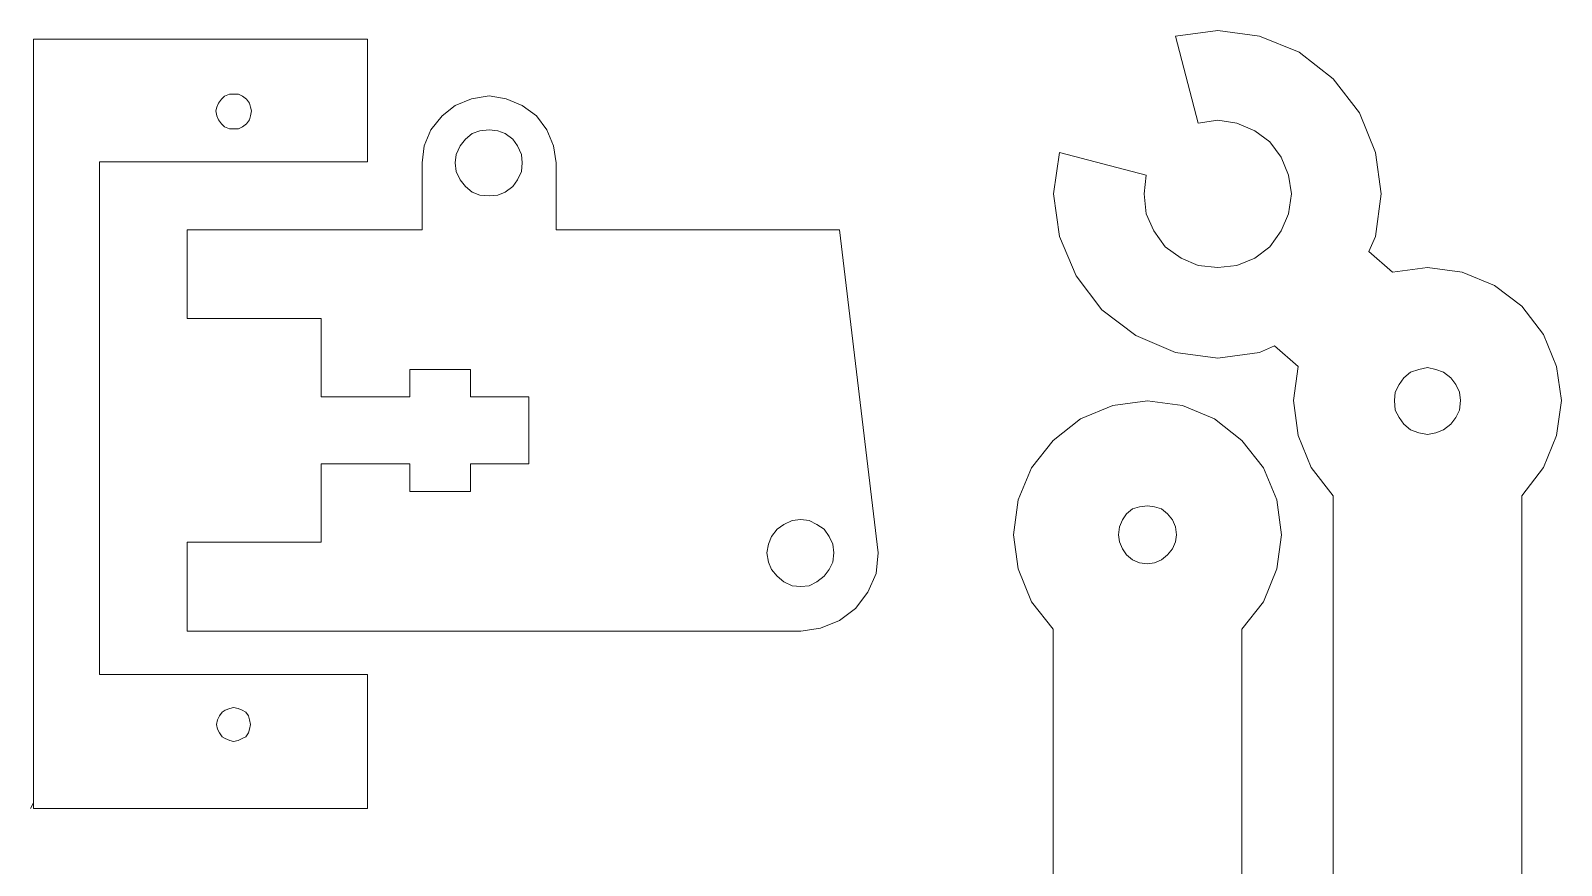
# Model space of a CAD drawing. Header units: centimetres. Extents: x -7.9 to 7.9, y -6.5 to 6.5.
# Drawn here: x 1.07 to 7.94, y 2.73 to 6.48 of the extents above; entities that cross this region are included whole.
import ezdxf

# ---------------------------------------------------------------- set-up
doc = ezdxf.new("R2010")
doc.units = ezdxf.units.CM
doc.header["$MEASUREMENT"] = 0
doc.layers.add('Layer 1', color=7, linetype='Continuous')

msp = doc.modelspace()

# ---------------------------------------------------------------- linework, layer by layer
at = {"layer": 'Layer 1', "lineweight": 9}
for points, knots in [([(7.63503, -0.20244), (7.63503, -0.20244), (7.75793, -0.10941), (7.75793, -0.10941), (7.75793, -0.10941), (7.75793, -0.10941), (7.85509, 0.01762), (7.85509, 0.01762), (7.85509, 0.01762), (7.85509, 0.01762), (7.9145, 0.16163), (7.9145, 0.16163), (7.9145, 0.16163), (7.9145, 0.16163), (7.9357, 0.31819), (7.9357, 0.31819), (7.9357, 0.31819), (7.9357, 0.31819), (7.9145, 0.47059), (7.9145, 0.47059), (7.9145, 0.47059), (7.9145, 0.47059), (7.85509, 0.61459), (7.85509, 0.61459), (7.85509, 0.61459), (7.85509, 0.61459), (7.75793, 0.74152), (7.75793, 0.74152), (7.75793, 0.74152), (7.75793, 0.74152), (7.75793, 4.39069), (7.75793, 4.39069), (7.75793, 4.39069), (7.75793, 4.39069), (7.85509, 4.51762), (7.85509, 4.51762), (7.85509, 4.51762), (7.85509, 4.51762), (7.9145, 4.66162), (7.9145, 4.66162), (7.9145, 4.66162), (7.9145, 4.66162), (7.9357, 4.81829), (7.9357, 4.81829), (7.9357, 4.81829), (7.9357, 4.81829), (7.9145, 4.97059), (7.9145, 4.97059), (7.9145, 4.97059), (7.9145, 4.97059), (7.85509, 5.11459), (7.85509, 5.11459), (7.85509, 5.11459), (7.85509, 5.11459), (7.75793, 5.24163), (7.75793, 5.24163), (7.75793, 5.24163), (7.75793, 5.24163), (7.63503, 5.33465), (7.63503, 5.33465), (7.63503, 5.33465), (7.63503, 5.33465), (7.49116, 5.39392), (7.49116, 5.39392), (7.49116, 5.39392), (7.49116, 5.39392), (7.3346, 5.41512), (7.3346, 5.41512), (7.3346, 5.41512), (7.3346, 5.41512), (7.17779, 5.39392), (7.17779, 5.39392), (7.17779, 5.39392), (7.17779, 5.39392), (7.07196, 5.48705), (7.07196, 5.48705), (7.07196, 5.48705), (7.07196, 5.48705), (7.10159, 5.55486), (7.10159, 5.55486), (7.10159, 5.55486), (7.10159, 5.55486), (7.1272, 5.74532), (7.1272, 5.74532), (7.1272, 5.74532), (7.1272, 5.74532), (7.10159, 5.93162), (7.10159, 5.93162), (7.10159, 5.93162), (7.10159, 5.93162), (7.02966, 6.10939), (7.02966, 6.10939), (7.02966, 6.10939), (7.02966, 6.10939), (6.91127, 6.26179), (6.91127, 6.26179), (6.91127, 6.26179), (6.91127, 6.26179), (6.75873, 6.38032), (6.75873, 6.38032), (6.75873, 6.38032), (6.75873, 6.38032), (6.58096, 6.45225), (6.58096, 6.45225), (6.58096, 6.45225), (6.58096, 6.45225), (6.39466, 6.47772), (6.39466, 6.47772), (6.39466, 6.47772), (6.39466, 6.47772), (6.2042, 6.45225), (6.2042, 6.45225), (6.2042, 6.45225), (6.2042, 6.45225), (6.30576, 6.06282), (6.30576, 6.06282), (6.30576, 6.06282), (6.30576, 6.06282), (6.39466, 6.07549), (6.39466, 6.07549), (6.39466, 6.07549), (6.39466, 6.07549), (6.47926, 6.06282), (6.47926, 6.06282), (6.47926, 6.06282), (6.47926, 6.06282), (6.55987, 6.02892), (6.55987, 6.02892), (6.55987, 6.02892), (6.55987, 6.02892), (6.62753, 5.97819), (6.62753, 5.97819), (6.62753, 5.97819), (6.62753, 5.97819), (6.67826, 5.91039), (6.67826, 5.91039), (6.67826, 5.91039), (6.67826, 5.91039), (6.71216, 5.83006), (6.71216, 5.83006), (6.71216, 5.83006), (6.71216, 5.83006), (6.72482, 5.74532), (6.72482, 5.74532), (6.72482, 5.74532), (6.72482, 5.74532), (6.71216, 5.65642), (6.71216, 5.65642), (6.71216, 5.65642), (6.71216, 5.65642), (6.67826, 5.58022), (6.67826, 5.58022), (6.67826, 5.58022), (6.67826, 5.58022), (6.62753, 5.50829), (6.62753, 5.50829), (6.62753, 5.50829), (6.62753, 5.50829), (6.55987, 5.45745), (6.55987, 5.45745), (6.55987, 5.45745), (6.55987, 5.45745), (6.47926, 5.42369), (6.47926, 5.42369), (6.47926, 5.42369), (6.47926, 5.42369), (6.39466, 5.41512), (6.39466, 5.41512), (6.39466, 5.41512), (6.39466, 5.41512), (6.30576, 5.42369), (6.30576, 5.42369), (6.30576, 5.42369), (6.30576, 5.42369), (6.22956, 5.45745), (6.22956, 5.45745), (6.22956, 5.45745), (6.22956, 5.45745), (6.15763, 5.50829), (6.15763, 5.50829), (6.15763, 5.50829), (6.15763, 5.50829), (6.1069, 5.58022), (6.1069, 5.58022), (6.1069, 5.58022), (6.1069, 5.58022), (6.073, 5.65642), (6.073, 5.65642), (6.073, 5.65642), (6.073, 5.65642), (6.0646, 5.74532), (6.0646, 5.74532), (6.0646, 5.74532), (6.0646, 5.74532), (6.073, 5.83006), (6.073, 5.83006), (6.073, 5.83006), (6.073, 5.83006), (5.68357, 5.93162), (5.68357, 5.93162), (5.68357, 5.93162), (5.68357, 5.93162), (5.6581, 5.74532), (5.6581, 5.74532), (5.6581, 5.74532), (5.6581, 5.74532), (5.68357, 5.55486), (5.68357, 5.55486), (5.68357, 5.55486), (5.68357, 5.55486), (5.75966, 5.37709), (5.75966, 5.37709), (5.75966, 5.37709), (5.75966, 5.37709), (5.87403, 5.22469), (5.87403, 5.22469), (5.87403, 5.22469), (5.87403, 5.22469), (6.02629, 5.11032), (6.02629, 5.11032), (6.02629, 5.11032), (6.02629, 5.11032), (6.2042, 5.03412), (6.2042, 5.03412), (6.2042, 5.03412), (6.2042, 5.03412), (6.39466, 5.00876), (6.39466, 5.00876), (6.39466, 5.00876), (6.39466, 5.00876), (6.58096, 5.03412), (6.58096, 5.03412), (6.58096, 5.03412), (6.58096, 5.03412), (6.64862, 5.06372), (6.64862, 5.06372), (6.64862, 5.06372), (6.64862, 5.06372), (6.75446, 4.97059), (6.75446, 4.97059), (6.75446, 4.97059), (6.75446, 4.97059), (6.73336, 4.81829), (6.73336, 4.81829), (6.73336, 4.81829), (6.73336, 4.81829), (6.75446, 4.66162), (6.75446, 4.66162), (6.75446, 4.66162), (6.75446, 4.66162), (6.81383, 4.51762), (6.81383, 4.51762), (6.81383, 4.51762), (6.81383, 4.51762), (6.91127, 4.39069), (6.91127, 4.39069), (6.91127, 4.39069), (6.91127, 4.39069), (6.91127, 0.74152), (6.91127, 0.74152), (6.91127, 0.74152), (6.91127, 0.74152), (6.81383, 0.61459), (6.81383, 0.61459), (6.81383, 0.61459), (6.81383, 0.61459), (6.75446, 0.47059), (6.75446, 0.47059), (6.75446, 0.47059), (6.75446, 0.47059), (6.73336, 0.31819), (6.73336, 0.31819), (6.73336, 0.31819), (6.73336, 0.31819), (6.75446, 0.16163), (6.75446, 0.16163), (6.75446, 0.16163), (6.75446, 0.16163), (6.81383, 0.01762), (6.81383, 0.01762), (6.81383, 0.01762), (6.81383, 0.01762), (6.91127, -0.10941), (6.91127, -0.10941), (6.91127, -0.10941), (6.91127, -0.10941), (7.03393, -0.20244), (7.03393, -0.20244), (7.03393, -0.20244), (7.03393, -0.20244), (7.17779, -0.26171), (7.17779, -0.26171), (7.17779, -0.26171), (7.17779, -0.26171), (7.3346, -0.28291), (7.3346, -0.28291), (7.3346, -0.28291), (7.3346, -0.28291), (7.49116, -0.26171), (7.49116, -0.26171), (7.49116, -0.26171), (7.49116, -0.26171), (7.63503, -0.20244), (7.63503, -0.20244)], [0, 0, 0, 0, 0.012987, 0.012987, 0.012987, 0.012987, 0.025974, 0.025974, 0.025974, 0.025974, 0.038961, 0.038961, 0.038961, 0.038961, 0.0519481, 0.0519481, 0.0519481, 0.0519481, 0.0649351, 0.0649351, 0.0649351, 0.0649351, 0.0779221, 0.0779221, 0.0779221, 0.0779221, 0.0909091, 0.0909091, 0.0909091, 0.0909091, 0.1038961, 0.1038961, 0.1038961, 0.1038961, 0.1168831, 0.1168831, 0.1168831, 0.1168831, 0.1298701, 0.1298701, 0.1298701, 0.1298701, 0.1428571, 0.1428571, 0.1428571, 0.1428571, 0.1558442, 0.1558442, 0.1558442, 0.1558442, 0.1688312, 0.1688312, 0.1688312, 0.1688312, 0.1818182, 0.1818182, 0.1818182, 0.1818182, 0.1948052, 0.1948052, 0.1948052, 0.1948052, 0.2077922, 0.2077922, 0.2077922, 0.2077922, 0.2207792, 0.2207792, 0.2207792, 0.2207792, 0.2337662, 0.2337662, 0.2337662, 0.2337662, 0.2467532, 0.2467532, 0.2467532, 0.2467532, 0.2597403, 0.2597403, 0.2597403, 0.2597403, 0.2727273, 0.2727273, 0.2727273, 0.2727273, 0.2857143, 0.2857143, 0.2857143, 0.2857143, 0.2987013, 0.2987013, 0.2987013, 0.2987013, 0.3116883, 0.3116883, 0.3116883, 0.3116883, 0.3246753, 0.3246753, 0.3246753, 0.3246753, 0.3376623, 0.3376623, 0.3376623, 0.3376623, 0.3506494, 0.3506494, 0.3506494, 0.3506494, 0.3636364, 0.3636364, 0.3636364, 0.3636364, 0.3766234, 0.3766234, 0.3766234, 0.3766234, 0.3896104, 0.3896104, 0.3896104, 0.3896104, 0.4025974, 0.4025974, 0.4025974, 0.4025974, 0.4155844, 0.4155844, 0.4155844, 0.4155844, 0.4285714, 0.4285714, 0.4285714, 0.4285714, 0.4415584, 0.4415584, 0.4415584, 0.4415584, 0.4545455, 0.4545455, 0.4545455, 0.4545455, 0.4675325, 0.4675325, 0.4675325, 0.4675325, 0.4805195, 0.4805195, 0.4805195, 0.4805195, 0.4935065, 0.4935065, 0.4935065, 0.4935065, 0.5064935, 0.5064935, 0.5064935, 0.5064935, 0.5194805, 0.5194805, 0.5194805, 0.5194805, 0.5324675, 0.5324675, 0.5324675, 0.5324675, 0.5454545, 0.5454545, 0.5454545, 0.5454545, 0.5584416, 0.5584416, 0.5584416, 0.5584416, 0.5714286, 0.5714286, 0.5714286, 0.5714286, 0.5844156, 0.5844156, 0.5844156, 0.5844156, 0.5974026, 0.5974026, 0.5974026, 0.5974026, 0.6103896, 0.6103896, 0.6103896, 0.6103896, 0.6233766, 0.6233766, 0.6233766, 0.6233766, 0.6363636, 0.6363636, 0.6363636, 0.6363636, 0.6493506, 0.6493506, 0.6493506, 0.6493506, 0.6623377, 0.6623377, 0.6623377, 0.6623377, 0.6753247, 0.6753247, 0.6753247, 0.6753247, 0.6883117, 0.6883117, 0.6883117, 0.6883117, 0.7012987, 0.7012987, 0.7012987, 0.7012987, 0.7142857, 0.7142857, 0.7142857, 0.7142857, 0.7272727, 0.7272727, 0.7272727, 0.7272727, 0.7402597, 0.7402597, 0.7402597, 0.7402597, 0.7532468, 0.7532468, 0.7532468, 0.7532468, 0.7662338, 0.7662338, 0.7662338, 0.7662338, 0.7792208, 0.7792208, 0.7792208, 0.7792208, 0.7922078, 0.7922078, 0.7922078, 0.7922078, 0.8051948, 0.8051948, 0.8051948, 0.8051948, 0.8181818, 0.8181818, 0.8181818, 0.8181818, 0.8311688, 0.8311688, 0.8311688, 0.8311688, 0.8441558, 0.8441558, 0.8441558, 0.8441558, 0.8571429, 0.8571429, 0.8571429, 0.8571429, 0.8701299, 0.8701299, 0.8701299, 0.8701299, 0.8831169, 0.8831169, 0.8831169, 0.8831169, 0.8961039, 0.8961039, 0.8961039, 0.8961039, 0.9090909, 0.9090909, 0.9090909, 0.9090909, 0.9220779, 0.9220779, 0.9220779, 0.9220779, 0.9350649, 0.9350649, 0.9350649, 0.9350649, 0.9480519, 0.9480519, 0.9480519, 0.9480519, 0.961039, 0.961039, 0.961039, 0.961039, 0.974026, 0.974026, 0.974026, 0.974026, 1, 1, 1, 1]), ([(1.08162, 3.01419), (1.08162, 3.01419), (1.08162, 2.98868), (1.08162, 2.98868), (1.08162, 2.98868), (1.08162, 2.98868), (2.58011, 2.98868), (2.58011, 2.98868), (2.58011, 2.98868), (2.58011, 2.98868), (2.58011, 3.58992), (2.58011, 3.58992), (2.58011, 3.58992), (2.58011, 3.58992), (1.37791, 3.58992), (1.37791, 3.58992), (1.37791, 3.58992), (1.37791, 3.58992), (1.37791, 5.88862), (1.37791, 5.88862), (1.37791, 5.88862), (1.37791, 5.88862), (2.58011, 5.88862), (2.58011, 5.88862), (2.58011, 5.88862), (2.58011, 5.88862), (2.58011, 6.43888), (2.58011, 6.43888), (2.58011, 6.43888), (2.58011, 6.43888), (1.08162, 6.43888), (1.08162, 6.43888), (1.08162, 6.43888), (1.08162, 6.43888), (1.08162, 3.01419), (1.08162, 3.01419), (1.08162, 3.01419), (1.08162, 3.01419), (1.06881, 2.98868), (1.06881, 2.98868), (1.06881, 2.98868), (1.06881, 2.98868), (1.08162, 3.01419), (1.08162, 3.01419)], [0, 0, 0, 0, 0.0833333, 0.0833333, 0.0833333, 0.0833333, 0.1666667, 0.1666667, 0.1666667, 0.1666667, 0.25, 0.25, 0.25, 0.25, 0.3333333, 0.3333333, 0.3333333, 0.3333333, 0.4166667, 0.4166667, 0.4166667, 0.4166667, 0.5, 0.5, 0.5, 0.5, 0.5833333, 0.5833333, 0.5833333, 0.5833333, 0.6666667, 0.6666667, 0.6666667, 0.6666667, 0.75, 0.75, 0.75, 0.75, 0.8333333, 0.8333333, 0.8333333, 0.8333333, 1, 1, 1, 1]), ([(4.61214, 3.79732), (4.61214, 3.79732), (4.69678, 3.83122), (4.69678, 3.83122), (4.69678, 3.83122), (4.69678, 3.83122), (4.76885, 3.88622), (4.76885, 3.88622), (4.76885, 3.88622), (4.76885, 3.88622), (4.82381, 3.95815), (4.82381, 3.95815), (4.82381, 3.95815), (4.82381, 3.95815), (4.86198, 4.04289), (4.86198, 4.04289), (4.86198, 4.04289), (4.86198, 4.04289), (4.87041, 4.13591), (4.87041, 4.13591), (4.87041, 4.13591), (4.87041, 4.13591), (4.69678, 5.58382), (4.69678, 5.58382), (4.69678, 5.58382), (4.69678, 5.58382), (3.42678, 5.58382), (3.42678, 5.58382), (3.42678, 5.58382), (3.42678, 5.58382), (3.42678, 5.88435), (3.42678, 5.88435), (3.42678, 5.88435), (3.42678, 5.88435), (3.41408, 5.96055), (3.41408, 5.96055), (3.41408, 5.96055), (3.41408, 5.96055), (3.38448, 6.03248), (3.38448, 6.03248), (3.38448, 6.03248), (3.38448, 6.03248), (3.33788, 6.09602), (3.33788, 6.09602), (3.33788, 6.09602), (3.33788, 6.09602), (3.27448, 6.14258), (3.27448, 6.14258), (3.27448, 6.14258), (3.27448, 6.14258), (3.20241, 6.17222), (3.20241, 6.17222), (3.20241, 6.17222), (3.20241, 6.17222), (3.12621, 6.18492), (3.12621, 6.18492), (3.12621, 6.18492), (3.12621, 6.18492), (3.04588, 6.17222), (3.04588, 6.17222), (3.04588, 6.17222), (3.04588, 6.17222), (2.97381, 6.14258), (2.97381, 6.14258), (2.97381, 6.14258), (2.97381, 6.14258), (2.91454, 6.09602), (2.91454, 6.09602), (2.91454, 6.09602), (2.91454, 6.09602), (2.86385, 6.03248), (2.86385, 6.03248), (2.86385, 6.03248), (2.86385, 6.03248), (2.83422, 5.96055), (2.83422, 5.96055), (2.83422, 5.96055), (2.83422, 5.96055), (2.82568, 5.88435), (2.82568, 5.88435), (2.82568, 5.88435), (2.82568, 5.88435), (2.82568, 5.58382), (2.82568, 5.58382), (2.82568, 5.58382), (2.82568, 5.58382), (1.77161, 5.58382), (1.77161, 5.58382), (1.77161, 5.58382), (1.77161, 5.58382), (1.77161, 5.18582), (1.77161, 5.18582), (1.77161, 5.18582), (1.77161, 5.18582), (2.37271, 5.18582), (2.37271, 5.18582), (2.37271, 5.18582), (2.37271, 5.18582), (2.37271, 4.83441), (2.37271, 4.83441), (2.37271, 4.83441), (2.37271, 4.83441), (2.77068, 4.83441), (2.77068, 4.83441), (2.77068, 4.83441), (2.77068, 4.83441), (2.77068, 4.95722), (2.77068, 4.95722), (2.77068, 4.95722), (2.77068, 4.95722), (3.04161, 4.95722), (3.04161, 4.95722), (3.04161, 4.95722), (3.04161, 4.95722), (3.04161, 4.83441), (3.04161, 4.83441), (3.04161, 4.83441), (3.04161, 4.83441), (3.30412, 4.83441), (3.30412, 4.83441), (3.30412, 4.83441), (3.30412, 4.83441), (3.30412, 4.53388), (3.30412, 4.53388), (3.30412, 4.53388), (3.30412, 4.53388), (3.04161, 4.53388), (3.04161, 4.53388), (3.04161, 4.53388), (3.04161, 4.53388), (3.04161, 4.41108), (3.04161, 4.41108), (3.04161, 4.41108), (3.04161, 4.41108), (2.77068, 4.41108), (2.77068, 4.41108), (2.77068, 4.41108), (2.77068, 4.41108), (2.77068, 4.53388), (2.77068, 4.53388), (2.77068, 4.53388), (2.77068, 4.53388), (2.37271, 4.53388), (2.37271, 4.53388), (2.37271, 4.53388), (2.37271, 4.53388), (2.37271, 4.18248), (2.37271, 4.18248), (2.37271, 4.18248), (2.37271, 4.18248), (1.77161, 4.18248), (1.77161, 4.18248), (1.77161, 4.18248), (1.77161, 4.18248), (1.77161, 3.78465), (1.77161, 3.78465), (1.77161, 3.78465), (1.77161, 3.78465), (4.52328, 3.78465), (4.52328, 3.78465), (4.52328, 3.78465), (4.52328, 3.78465), (4.61214, 3.79732), (4.61214, 3.79732)], [0, 0, 0, 0, 0.0238095, 0.0238095, 0.0238095, 0.0238095, 0.047619, 0.047619, 0.047619, 0.047619, 0.0714286, 0.0714286, 0.0714286, 0.0714286, 0.0952381, 0.0952381, 0.0952381, 0.0952381, 0.1190476, 0.1190476, 0.1190476, 0.1190476, 0.1428571, 0.1428571, 0.1428571, 0.1428571, 0.1666667, 0.1666667, 0.1666667, 0.1666667, 0.1904762, 0.1904762, 0.1904762, 0.1904762, 0.2142857, 0.2142857, 0.2142857, 0.2142857, 0.2380952, 0.2380952, 0.2380952, 0.2380952, 0.2619048, 0.2619048, 0.2619048, 0.2619048, 0.2857143, 0.2857143, 0.2857143, 0.2857143, 0.3095238, 0.3095238, 0.3095238, 0.3095238, 0.3333333, 0.3333333, 0.3333333, 0.3333333, 0.3571429, 0.3571429, 0.3571429, 0.3571429, 0.3809524, 0.3809524, 0.3809524, 0.3809524, 0.4047619, 0.4047619, 0.4047619, 0.4047619, 0.4285714, 0.4285714, 0.4285714, 0.4285714, 0.452381, 0.452381, 0.452381, 0.452381, 0.4761905, 0.4761905, 0.4761905, 0.4761905, 0.5, 0.5, 0.5, 0.5, 0.5238095, 0.5238095, 0.5238095, 0.5238095, 0.547619, 0.547619, 0.547619, 0.547619, 0.5714286, 0.5714286, 0.5714286, 0.5714286, 0.5952381, 0.5952381, 0.5952381, 0.5952381, 0.6190476, 0.6190476, 0.6190476, 0.6190476, 0.6428571, 0.6428571, 0.6428571, 0.6428571, 0.6666667, 0.6666667, 0.6666667, 0.6666667, 0.6904762, 0.6904762, 0.6904762, 0.6904762, 0.7142857, 0.7142857, 0.7142857, 0.7142857, 0.7380952, 0.7380952, 0.7380952, 0.7380952, 0.7619048, 0.7619048, 0.7619048, 0.7619048, 0.7857143, 0.7857143, 0.7857143, 0.7857143, 0.8095238, 0.8095238, 0.8095238, 0.8095238, 0.8333333, 0.8333333, 0.8333333, 0.8333333, 0.8571429, 0.8571429, 0.8571429, 0.8571429, 0.8809524, 0.8809524, 0.8809524, 0.8809524, 0.9047619, 0.9047619, 0.9047619, 0.9047619, 0.9285714, 0.9285714, 0.9285714, 0.9285714, 0.952381, 0.952381, 0.952381, 0.952381, 1, 1, 1, 1]), ([(1.92575, 6.17059), (1.92575, 6.17059), (1.91231, 6.15281), (1.91231, 6.15281), (1.91231, 6.15281), (1.91231, 6.15281), (1.90349, 6.135), (1.90349, 6.135), (1.90349, 6.135), (1.90349, 6.135), (1.89901, 6.11721), (1.89901, 6.11721), (1.89901, 6.11721), (1.89901, 6.11721), (1.90349, 6.09507), (1.90349, 6.09507), (1.90349, 6.09507), (1.90349, 6.09507), (1.91231, 6.07729), (1.91231, 6.07729), (1.91231, 6.07729), (1.91231, 6.07729), (1.92575, 6.05948), (1.92575, 6.05948), (1.92575, 6.05948), (1.92575, 6.05948), (1.93908, 6.04618), (1.93908, 6.04618), (1.93908, 6.04618), (1.93908, 6.04618), (1.96119, 6.03721), (1.96119, 6.03721), (1.96119, 6.03721), (1.96119, 6.03721), (2.00127, 6.03721), (2.00127, 6.03721), (2.00127, 6.03721), (2.00127, 6.03721), (2.01908, 6.04618), (2.01908, 6.04618), (2.01908, 6.04618), (2.01908, 6.04618), (2.03687, 6.05948), (2.03687, 6.05948), (2.03687, 6.05948), (2.03687, 6.05948), (2.0502, 6.07729), (2.0502, 6.07729), (2.0502, 6.07729), (2.0502, 6.07729), (2.05453, 6.09507), (2.05453, 6.09507), (2.05453, 6.09507), (2.05453, 6.09507), (2.05901, 6.11721), (2.05901, 6.11721), (2.05901, 6.11721), (2.05901, 6.11721), (2.05453, 6.135), (2.05453, 6.135), (2.05453, 6.135), (2.05453, 6.135), (2.0502, 6.15281), (2.0502, 6.15281), (2.0502, 6.15281), (2.0502, 6.15281), (2.03687, 6.17059), (2.03687, 6.17059), (2.03687, 6.17059), (2.03687, 6.17059), (2.01908, 6.18392), (2.01908, 6.18392), (2.01908, 6.18392), (2.01908, 6.18392), (2.00127, 6.19289), (2.00127, 6.19289), (2.00127, 6.19289), (2.00127, 6.19289), (1.96119, 6.19289), (1.96119, 6.19289), (1.96119, 6.19289), (1.96119, 6.19289), (1.93908, 6.18392), (1.93908, 6.18392), (1.93908, 6.18392), (1.93908, 6.18392), (1.92575, 6.17059), (1.92575, 6.17059)], [0, 0, 0, 0, 0.0434783, 0.0434783, 0.0434783, 0.0434783, 0.0869565, 0.0869565, 0.0869565, 0.0869565, 0.1304348, 0.1304348, 0.1304348, 0.1304348, 0.173913, 0.173913, 0.173913, 0.173913, 0.2173913, 0.2173913, 0.2173913, 0.2173913, 0.2608696, 0.2608696, 0.2608696, 0.2608696, 0.3043478, 0.3043478, 0.3043478, 0.3043478, 0.3478261, 0.3478261, 0.3478261, 0.3478261, 0.3913043, 0.3913043, 0.3913043, 0.3913043, 0.4347826, 0.4347826, 0.4347826, 0.4347826, 0.4782609, 0.4782609, 0.4782609, 0.4782609, 0.5217391, 0.5217391, 0.5217391, 0.5217391, 0.5652174, 0.5652174, 0.5652174, 0.5652174, 0.6086957, 0.6086957, 0.6086957, 0.6086957, 0.6521739, 0.6521739, 0.6521739, 0.6521739, 0.6956522, 0.6956522, 0.6956522, 0.6956522, 0.7391304, 0.7391304, 0.7391304, 0.7391304, 0.7826087, 0.7826087, 0.7826087, 0.7826087, 0.826087, 0.826087, 0.826087, 0.826087, 0.8695652, 0.8695652, 0.8695652, 0.8695652, 0.9130435, 0.9130435, 0.9130435, 0.9130435, 1, 1, 1, 1]), ([(3.12621, 6.03248), (3.12621, 6.03248), (3.08391, 6.02821), (3.08391, 6.02821), (3.08391, 6.02821), (3.08391, 6.02821), (3.05001, 6.01555), (3.05001, 6.01555), (3.05001, 6.01555), (3.05001, 6.01555), (3.02038, 5.99018), (3.02038, 5.99018), (3.02038, 5.99018), (3.02038, 5.99018), (2.99501, 5.96055), (2.99501, 5.96055), (2.99501, 5.96055), (2.99501, 5.96055), (2.97808, 5.92238), (2.97808, 5.92238), (2.97808, 5.92238), (2.97808, 5.92238), (2.97381, 5.88435), (2.97381, 5.88435), (2.97381, 5.88435), (2.97381, 5.88435), (2.97808, 5.84618), (2.97808, 5.84618), (2.97808, 5.84618), (2.97808, 5.84618), (2.99501, 5.80815), (2.99501, 5.80815), (2.99501, 5.80815), (2.99501, 5.80815), (3.02038, 5.77852), (3.02038, 5.77852), (3.02038, 5.77852), (3.02038, 5.77852), (3.05001, 5.75315), (3.05001, 5.75315), (3.05001, 5.75315), (3.05001, 5.75315), (3.08391, 5.74035), (3.08391, 5.74035), (3.08391, 5.74035), (3.08391, 5.74035), (3.12621, 5.73622), (3.12621, 5.73622), (3.12621, 5.73622), (3.12621, 5.73622), (3.16438, 5.74035), (3.16438, 5.74035), (3.16438, 5.74035), (3.16438, 5.74035), (3.19828, 5.75315), (3.19828, 5.75315), (3.19828, 5.75315), (3.19828, 5.75315), (3.23204, 5.77852), (3.23204, 5.77852), (3.23204, 5.77852), (3.23204, 5.77852), (3.25328, 5.80815), (3.25328, 5.80815), (3.25328, 5.80815), (3.25328, 5.80815), (3.27021, 5.84618), (3.27021, 5.84618), (3.27021, 5.84618), (3.27021, 5.84618), (3.27448, 5.88435), (3.27448, 5.88435), (3.27448, 5.88435), (3.27448, 5.88435), (3.27021, 5.92238), (3.27021, 5.92238), (3.27021, 5.92238), (3.27021, 5.92238), (3.25328, 5.96055), (3.25328, 5.96055), (3.25328, 5.96055), (3.25328, 5.96055), (3.23204, 5.99018), (3.23204, 5.99018), (3.23204, 5.99018), (3.23204, 5.99018), (3.19828, 6.01555), (3.19828, 6.01555), (3.19828, 6.01555), (3.19828, 6.01555), (3.16438, 6.02821), (3.16438, 6.02821), (3.16438, 6.02821), (3.16438, 6.02821), (3.12621, 6.03248), (3.12621, 6.03248)], [0, 0, 0, 0, 0.04, 0.04, 0.04, 0.04, 0.08, 0.08, 0.08, 0.08, 0.12, 0.12, 0.12, 0.12, 0.16, 0.16, 0.16, 0.16, 0.2, 0.2, 0.2, 0.2, 0.24, 0.24, 0.24, 0.24, 0.28, 0.28, 0.28, 0.28, 0.32, 0.32, 0.32, 0.32, 0.36, 0.36, 0.36, 0.36, 0.4, 0.4, 0.4, 0.4, 0.44, 0.44, 0.44, 0.44, 0.48, 0.48, 0.48, 0.48, 0.52, 0.52, 0.52, 0.52, 0.56, 0.56, 0.56, 0.56, 0.6, 0.6, 0.6, 0.6, 0.64, 0.64, 0.64, 0.64, 0.68, 0.68, 0.68, 0.68, 0.72, 0.72, 0.72, 0.72, 0.76, 0.76, 0.76, 0.76, 0.8, 0.8, 0.8, 0.8, 0.84, 0.84, 0.84, 0.84, 0.88, 0.88, 0.88, 0.88, 0.92, 0.92, 0.92, 0.92, 1, 1, 1, 1]), ([(7.20742, 4.74209), (7.20742, 4.74209), (7.22877, 4.71246), (7.22877, 4.71246), (7.22877, 4.71246), (7.22877, 4.71246), (7.25826, 4.68699), (7.25826, 4.68699), (7.25826, 4.68699), (7.25826, 4.68699), (7.29629, 4.67429), (7.29629, 4.67429), (7.29629, 4.67429), (7.29629, 4.67429), (7.3346, 4.66589), (7.3346, 4.66589), (7.3346, 4.66589), (7.3346, 4.66589), (7.37263, 4.67429), (7.37263, 4.67429), (7.37263, 4.67429), (7.37263, 4.67429), (7.40653, 4.68699), (7.40653, 4.68699), (7.40653, 4.68699), (7.40653, 4.68699), (7.44043, 4.71246), (7.44043, 4.71246), (7.44043, 4.71246), (7.44043, 4.71246), (7.46153, 4.74209), (7.46153, 4.74209), (7.46153, 4.74209), (7.46153, 4.74209), (7.47846, 4.77585), (7.47846, 4.77585), (7.47846, 4.77585), (7.47846, 4.77585), (7.48273, 4.81829), (7.48273, 4.81829), (7.48273, 4.81829), (7.48273, 4.81829), (7.47846, 4.85636), (7.47846, 4.85636), (7.47846, 4.85636), (7.47846, 4.85636), (7.46153, 4.89022), (7.46153, 4.89022), (7.46153, 4.89022), (7.46153, 4.89022), (7.44043, 4.91986), (7.44043, 4.91986), (7.44043, 4.91986), (7.44043, 4.91986), (7.40653, 4.94522), (7.40653, 4.94522), (7.40653, 4.94522), (7.40653, 4.94522), (7.37263, 4.95789), (7.37263, 4.95789), (7.37263, 4.95789), (7.37263, 4.95789), (7.3346, 4.96646), (7.3346, 4.96646), (7.3346, 4.96646), (7.3346, 4.96646), (7.29629, 4.95789), (7.29629, 4.95789), (7.29629, 4.95789), (7.29629, 4.95789), (7.25826, 4.94522), (7.25826, 4.94522), (7.25826, 4.94522), (7.25826, 4.94522), (7.22877, 4.91986), (7.22877, 4.91986), (7.22877, 4.91986), (7.22877, 4.91986), (7.20742, 4.89022), (7.20742, 4.89022), (7.20742, 4.89022), (7.20742, 4.89022), (7.19046, 4.85636), (7.19046, 4.85636), (7.19046, 4.85636), (7.19046, 4.85636), (7.18633, 4.81829), (7.18633, 4.81829), (7.18633, 4.81829), (7.18633, 4.81829), (7.19046, 4.77585), (7.19046, 4.77585), (7.19046, 4.77585), (7.19046, 4.77585), (7.20742, 4.74209), (7.20742, 4.74209)], [0, 0, 0, 0, 0.04, 0.04, 0.04, 0.04, 0.08, 0.08, 0.08, 0.08, 0.12, 0.12, 0.12, 0.12, 0.16, 0.16, 0.16, 0.16, 0.2, 0.2, 0.2, 0.2, 0.24, 0.24, 0.24, 0.24, 0.28, 0.28, 0.28, 0.28, 0.32, 0.32, 0.32, 0.32, 0.36, 0.36, 0.36, 0.36, 0.4, 0.4, 0.4, 0.4, 0.44, 0.44, 0.44, 0.44, 0.48, 0.48, 0.48, 0.48, 0.52, 0.52, 0.52, 0.52, 0.56, 0.56, 0.56, 0.56, 0.6, 0.6, 0.6, 0.6, 0.64, 0.64, 0.64, 0.64, 0.68, 0.68, 0.68, 0.68, 0.72, 0.72, 0.72, 0.72, 0.76, 0.76, 0.76, 0.76, 0.8, 0.8, 0.8, 0.8, 0.84, 0.84, 0.84, 0.84, 0.88, 0.88, 0.88, 0.88, 0.92, 0.92, 0.92, 0.92, 1, 1, 1, 1]), ([(5.65601, -0.70748), (5.65601, -0.70748), (5.77896, -0.80065), (5.77896, -0.80065), (5.77896, -0.80065), (5.77896, -0.80065), (5.92282, -0.86404), (5.92282, -0.86404), (5.92282, -0.86404), (5.92282, -0.86404), (6.07935, -0.88097), (6.07935, -0.88097), (6.07935, -0.88097), (6.07935, -0.88097), (6.23616, -0.86404), (6.23616, -0.86404), (6.23616, -0.86404), (6.23616, -0.86404), (6.37991, -0.80065), (6.37991, -0.80065), (6.37991, -0.80065), (6.37991, -0.80065), (6.50268, -0.70748), (6.50268, -0.70748), (6.50268, -0.70748), (6.50268, -0.70748), (6.60012, -0.58471), (6.60012, -0.58471), (6.60012, -0.58471), (6.60012, -0.58471), (6.65949, -0.43658), (6.65949, -0.43658), (6.65949, -0.43658), (6.65949, -0.43658), (6.68045, -0.28414), (6.68045, -0.28414), (6.68045, -0.28414), (6.68045, -0.28414), (6.65949, -0.12748), (6.65949, -0.12748), (6.65949, -0.12748), (6.65949, -0.12748), (6.60012, 0.01639), (6.60012, 0.01639), (6.60012, 0.01639), (6.60012, 0.01639), (6.50268, 0.13919), (6.50268, 0.13919), (6.50268, 0.13919), (6.50268, 0.13919), (6.50268, 3.79263), (6.50268, 3.79263), (6.50268, 3.79263), (6.50268, 3.79263), (6.60012, 3.91529), (6.60012, 3.91529), (6.60012, 3.91529), (6.60012, 3.91529), (6.65949, 4.06356), (6.65949, 4.06356), (6.65949, 4.06356), (6.65949, 4.06356), (6.68045, 4.21596), (6.68045, 4.21596), (6.68045, 4.21596), (6.68045, 4.21596), (6.65949, 4.37252), (6.65949, 4.37252), (6.65949, 4.37252), (6.65949, 4.37252), (6.60012, 4.51653), (6.60012, 4.51653), (6.60012, 4.51653), (6.60012, 4.51653), (6.50268, 4.63929), (6.50268, 4.63929), (6.50268, 4.63929), (6.50268, 4.63929), (6.37991, 4.73659), (6.37991, 4.73659), (6.37991, 4.73659), (6.37991, 4.73659), (6.23616, 4.79586), (6.23616, 4.79586), (6.23616, 4.79586), (6.23616, 4.79586), (6.07935, 4.81706), (6.07935, 4.81706), (6.07935, 4.81706), (6.07935, 4.81706), (5.92282, 4.79586), (5.92282, 4.79586), (5.92282, 4.79586), (5.92282, 4.79586), (5.77896, 4.73659), (5.77896, 4.73659), (5.77896, 4.73659), (5.77896, 4.73659), (5.65601, 4.63929), (5.65601, 4.63929), (5.65601, 4.63929), (5.65601, 4.63929), (5.55886, 4.51653), (5.55886, 4.51653), (5.55886, 4.51653), (5.55886, 4.51653), (5.49949, 4.37252), (5.49949, 4.37252), (5.49949, 4.37252), (5.49949, 4.37252), (5.47825, 4.21596), (5.47825, 4.21596), (5.47825, 4.21596), (5.47825, 4.21596), (5.49949, 4.06356), (5.49949, 4.06356), (5.49949, 4.06356), (5.49949, 4.06356), (5.55886, 3.91529), (5.55886, 3.91529), (5.55886, 3.91529), (5.55886, 3.91529), (5.65601, 3.79263), (5.65601, 3.79263), (5.65601, 3.79263), (5.65601, 3.79263), (5.65601, 0.13919), (5.65601, 0.13919), (5.65601, 0.13919), (5.65601, 0.13919), (5.55886, 0.01639), (5.55886, 0.01639), (5.55886, 0.01639), (5.55886, 0.01639), (5.49949, -0.12748), (5.49949, -0.12748), (5.49949, -0.12748), (5.49949, -0.12748), (5.47825, -0.28414), (5.47825, -0.28414), (5.47825, -0.28414), (5.47825, -0.28414), (5.49949, -0.43658), (5.49949, -0.43658), (5.49949, -0.43658), (5.49949, -0.43658), (5.55886, -0.58471), (5.55886, -0.58471), (5.55886, -0.58471), (5.55886, -0.58471), (5.65601, -0.70748), (5.65601, -0.70748)], [0, 0, 0, 0, 0.025641, 0.025641, 0.025641, 0.025641, 0.0512821, 0.0512821, 0.0512821, 0.0512821, 0.0769231, 0.0769231, 0.0769231, 0.0769231, 0.1025641, 0.1025641, 0.1025641, 0.1025641, 0.1282051, 0.1282051, 0.1282051, 0.1282051, 0.1538462, 0.1538462, 0.1538462, 0.1538462, 0.1794872, 0.1794872, 0.1794872, 0.1794872, 0.2051282, 0.2051282, 0.2051282, 0.2051282, 0.2307692, 0.2307692, 0.2307692, 0.2307692, 0.2564103, 0.2564103, 0.2564103, 0.2564103, 0.2820513, 0.2820513, 0.2820513, 0.2820513, 0.3076923, 0.3076923, 0.3076923, 0.3076923, 0.3333333, 0.3333333, 0.3333333, 0.3333333, 0.3589744, 0.3589744, 0.3589744, 0.3589744, 0.3846154, 0.3846154, 0.3846154, 0.3846154, 0.4102564, 0.4102564, 0.4102564, 0.4102564, 0.4358974, 0.4358974, 0.4358974, 0.4358974, 0.4615385, 0.4615385, 0.4615385, 0.4615385, 0.4871795, 0.4871795, 0.4871795, 0.4871795, 0.5128205, 0.5128205, 0.5128205, 0.5128205, 0.5384615, 0.5384615, 0.5384615, 0.5384615, 0.5641026, 0.5641026, 0.5641026, 0.5641026, 0.5897436, 0.5897436, 0.5897436, 0.5897436, 0.6153846, 0.6153846, 0.6153846, 0.6153846, 0.6410256, 0.6410256, 0.6410256, 0.6410256, 0.6666667, 0.6666667, 0.6666667, 0.6666667, 0.6923077, 0.6923077, 0.6923077, 0.6923077, 0.7179487, 0.7179487, 0.7179487, 0.7179487, 0.7435897, 0.7435897, 0.7435897, 0.7435897, 0.7692308, 0.7692308, 0.7692308, 0.7692308, 0.7948718, 0.7948718, 0.7948718, 0.7948718, 0.8205128, 0.8205128, 0.8205128, 0.8205128, 0.8461538, 0.8461538, 0.8461538, 0.8461538, 0.8717949, 0.8717949, 0.8717949, 0.8717949, 0.8974359, 0.8974359, 0.8974359, 0.8974359, 0.9230769, 0.9230769, 0.9230769, 0.9230769, 0.9487179, 0.9487179, 0.9487179, 0.9487179, 1, 1, 1, 1]), ([(5.94944, 4.21596), (5.94944, 4.21596), (5.95395, 4.18461), (5.95395, 4.18461), (5.95395, 4.18461), (5.95395, 4.18461), (5.96735, 4.15314), (5.96735, 4.15314), (5.96735, 4.15314), (5.96735, 4.15314), (5.98545, 4.1263), (5.98545, 4.1263), (5.98545, 4.1263), (5.98545, 4.1263), (6.01226, 4.10398), (6.01226, 4.10398), (6.01226, 4.10398), (6.01226, 4.10398), (6.04347, 4.09043), (6.04347, 4.09043), (6.04347, 4.09043), (6.04347, 4.09043), (6.07935, 4.08606), (6.07935, 4.08606), (6.07935, 4.08606), (6.07935, 4.08606), (6.1107, 4.09043), (6.1107, 4.09043), (6.1107, 4.09043), (6.1107, 4.09043), (6.14205, 4.10398), (6.14205, 4.10398), (6.14205, 4.10398), (6.14205, 4.10398), (6.16916, 4.1263), (6.16916, 4.1263), (6.16916, 4.1263), (6.16916, 4.1263), (6.19133, 4.15314), (6.19133, 4.15314), (6.19133, 4.15314), (6.19133, 4.15314), (6.20489, 4.18461), (6.20489, 4.18461), (6.20489, 4.18461), (6.20489, 4.18461), (6.20944, 4.21596), (6.20944, 4.21596), (6.20944, 4.21596), (6.20944, 4.21596), (6.20489, 4.25169), (6.20489, 4.25169), (6.20489, 4.25169), (6.20489, 4.25169), (6.19133, 4.28304), (6.19133, 4.28304), (6.19133, 4.28304), (6.19133, 4.28304), (6.16916, 4.31003), (6.16916, 4.31003), (6.16916, 4.31003), (6.16916, 4.31003), (6.14205, 4.33232), (6.14205, 4.33232), (6.14205, 4.33232), (6.14205, 4.33232), (6.1107, 4.34139), (6.1107, 4.34139), (6.1107, 4.34139), (6.1107, 4.34139), (6.07935, 4.34576), (6.07935, 4.34576), (6.07935, 4.34576), (6.07935, 4.34576), (6.04347, 4.34139), (6.04347, 4.34139), (6.04347, 4.34139), (6.04347, 4.34139), (6.01226, 4.33232), (6.01226, 4.33232), (6.01226, 4.33232), (6.01226, 4.33232), (5.98545, 4.31003), (5.98545, 4.31003), (5.98545, 4.31003), (5.98545, 4.31003), (5.96735, 4.28304), (5.96735, 4.28304), (5.96735, 4.28304), (5.96735, 4.28304), (5.95395, 4.25169), (5.95395, 4.25169), (5.95395, 4.25169), (5.95395, 4.25169), (5.94944, 4.21596), (5.94944, 4.21596)], [0, 0, 0, 0, 0.04, 0.04, 0.04, 0.04, 0.08, 0.08, 0.08, 0.08, 0.12, 0.12, 0.12, 0.12, 0.16, 0.16, 0.16, 0.16, 0.2, 0.2, 0.2, 0.2, 0.24, 0.24, 0.24, 0.24, 0.28, 0.28, 0.28, 0.28, 0.32, 0.32, 0.32, 0.32, 0.36, 0.36, 0.36, 0.36, 0.4, 0.4, 0.4, 0.4, 0.44, 0.44, 0.44, 0.44, 0.48, 0.48, 0.48, 0.48, 0.52, 0.52, 0.52, 0.52, 0.56, 0.56, 0.56, 0.56, 0.6, 0.6, 0.6, 0.6, 0.64, 0.64, 0.64, 0.64, 0.68, 0.68, 0.68, 0.68, 0.72, 0.72, 0.72, 0.72, 0.76, 0.76, 0.76, 0.76, 0.8, 0.8, 0.8, 0.8, 0.84, 0.84, 0.84, 0.84, 0.88, 0.88, 0.88, 0.88, 0.92, 0.92, 0.92, 0.92, 1, 1, 1, 1]), ([(4.65032, 4.05982), (4.65032, 4.05982), (4.66714, 4.09358), (4.66714, 4.09358), (4.66714, 4.09358), (4.66714, 4.09358), (4.67141, 4.13591), (4.67141, 4.13591), (4.67141, 4.13591), (4.67141, 4.13591), (4.66714, 4.17408), (4.66714, 4.17408), (4.66714, 4.17408), (4.66714, 4.17408), (4.65032, 4.20799), (4.65032, 4.20799), (4.65032, 4.20799), (4.65032, 4.20799), (4.62911, 4.24175), (4.62911, 4.24175), (4.62911, 4.24175), (4.62911, 4.24175), (4.59521, 4.26295), (4.59521, 4.26295), (4.59521, 4.26295), (4.59521, 4.26295), (4.56131, 4.27992), (4.56131, 4.27992), (4.56131, 4.27992), (4.56131, 4.27992), (4.52328, 4.28419), (4.52328, 4.28419), (4.52328, 4.28419), (4.52328, 4.28419), (4.48511, 4.27992), (4.48511, 4.27992), (4.48511, 4.27992), (4.48511, 4.27992), (4.44708, 4.26295), (4.44708, 4.26295), (4.44708, 4.26295), (4.44708, 4.26295), (4.41745, 4.24175), (4.41745, 4.24175), (4.41745, 4.24175), (4.41745, 4.24175), (4.39208, 4.20799), (4.39208, 4.20799), (4.39208, 4.20799), (4.39208, 4.20799), (4.37928, 4.17408), (4.37928, 4.17408), (4.37928, 4.17408), (4.37928, 4.17408), (4.37084, 4.13591), (4.37084, 4.13591), (4.37084, 4.13591), (4.37084, 4.13591), (4.37928, 4.09358), (4.37928, 4.09358), (4.37928, 4.09358), (4.37928, 4.09358), (4.39208, 4.05982), (4.39208, 4.05982), (4.39208, 4.05982), (4.39208, 4.05982), (4.41745, 4.03008), (4.41745, 4.03008), (4.41745, 4.03008), (4.41745, 4.03008), (4.44708, 4.00472), (4.44708, 4.00472), (4.44708, 4.00472), (4.44708, 4.00472), (4.48511, 3.98775), (4.48511, 3.98775), (4.48511, 3.98775), (4.48511, 3.98775), (4.52328, 3.98362), (4.52328, 3.98362), (4.52328, 3.98362), (4.52328, 3.98362), (4.56131, 3.98775), (4.56131, 3.98775), (4.56131, 3.98775), (4.56131, 3.98775), (4.59521, 4.00472), (4.59521, 4.00472), (4.59521, 4.00472), (4.59521, 4.00472), (4.62911, 4.03008), (4.62911, 4.03008), (4.62911, 4.03008), (4.62911, 4.03008), (4.65032, 4.05982), (4.65032, 4.05982)], [0, 0, 0, 0, 0.04, 0.04, 0.04, 0.04, 0.08, 0.08, 0.08, 0.08, 0.12, 0.12, 0.12, 0.12, 0.16, 0.16, 0.16, 0.16, 0.2, 0.2, 0.2, 0.2, 0.24, 0.24, 0.24, 0.24, 0.28, 0.28, 0.28, 0.28, 0.32, 0.32, 0.32, 0.32, 0.36, 0.36, 0.36, 0.36, 0.4, 0.4, 0.4, 0.4, 0.44, 0.44, 0.44, 0.44, 0.48, 0.48, 0.48, 0.48, 0.52, 0.52, 0.52, 0.52, 0.56, 0.56, 0.56, 0.56, 0.6, 0.6, 0.6, 0.6, 0.64, 0.64, 0.64, 0.64, 0.68, 0.68, 0.68, 0.68, 0.72, 0.72, 0.72, 0.72, 0.76, 0.76, 0.76, 0.76, 0.8, 0.8, 0.8, 0.8, 0.84, 0.84, 0.84, 0.84, 0.88, 0.88, 0.88, 0.88, 0.92, 0.92, 0.92, 0.92, 1, 1, 1, 1]), ([(2.01718, 3.42898), (2.01718, 3.42898), (2.03412, 3.42055), (2.03412, 3.42055), (2.03412, 3.42055), (2.03412, 3.42055), (2.04682, 3.40362), (2.04682, 3.40362), (2.04682, 3.40362), (2.04682, 3.40362), (2.05094, 3.38665), (2.05094, 3.38665), (2.05094, 3.38665), (2.05094, 3.38665), (2.05521, 3.36545), (2.05521, 3.36545), (2.05521, 3.36545), (2.05521, 3.36545), (2.05094, 3.34435), (2.05094, 3.34435), (2.05094, 3.34435), (2.05094, 3.34435), (2.04682, 3.32742), (2.04682, 3.32742), (2.04682, 3.32742), (2.04682, 3.32742), (2.03412, 3.31045), (2.03412, 3.31045), (2.03412, 3.31045), (2.03412, 3.31045), (2.01718, 3.30205), (2.01718, 3.30205), (2.01718, 3.30205), (2.01718, 3.30205), (2.00021, 3.29352), (2.00021, 3.29352), (2.00021, 3.29352), (2.00021, 3.29352), (1.97901, 3.28925), (1.97901, 3.28925), (1.97901, 3.28925), (1.97901, 3.28925), (1.96204, 3.29352), (1.96204, 3.29352), (1.96204, 3.29352), (1.96204, 3.29352), (1.94098, 3.30205), (1.94098, 3.30205), (1.94098, 3.30205), (1.94098, 3.30205), (1.92828, 3.31045), (1.92828, 3.31045), (1.92828, 3.31045), (1.92828, 3.31045), (1.91548, 3.32742), (1.91548, 3.32742), (1.91548, 3.32742), (1.91548, 3.32742), (1.90708, 3.34435), (1.90708, 3.34435), (1.90708, 3.34435), (1.90708, 3.34435), (1.90281, 3.36545), (1.90281, 3.36545), (1.90281, 3.36545), (1.90281, 3.36545), (1.90708, 3.38665), (1.90708, 3.38665), (1.90708, 3.38665), (1.90708, 3.38665), (1.91548, 3.40362), (1.91548, 3.40362), (1.91548, 3.40362), (1.91548, 3.40362), (1.92828, 3.42055), (1.92828, 3.42055), (1.92828, 3.42055), (1.92828, 3.42055), (1.94098, 3.42898), (1.94098, 3.42898), (1.94098, 3.42898), (1.94098, 3.42898), (1.96204, 3.43752), (1.96204, 3.43752), (1.96204, 3.43752), (1.96204, 3.43752), (1.97901, 3.44165), (1.97901, 3.44165), (1.97901, 3.44165), (1.97901, 3.44165), (2.00021, 3.43752), (2.00021, 3.43752), (2.00021, 3.43752), (2.00021, 3.43752), (2.01718, 3.42898), (2.01718, 3.42898)], [0, 0, 0, 0, 0.04, 0.04, 0.04, 0.04, 0.08, 0.08, 0.08, 0.08, 0.12, 0.12, 0.12, 0.12, 0.16, 0.16, 0.16, 0.16, 0.2, 0.2, 0.2, 0.2, 0.24, 0.24, 0.24, 0.24, 0.28, 0.28, 0.28, 0.28, 0.32, 0.32, 0.32, 0.32, 0.36, 0.36, 0.36, 0.36, 0.4, 0.4, 0.4, 0.4, 0.44, 0.44, 0.44, 0.44, 0.48, 0.48, 0.48, 0.48, 0.52, 0.52, 0.52, 0.52, 0.56, 0.56, 0.56, 0.56, 0.6, 0.6, 0.6, 0.6, 0.64, 0.64, 0.64, 0.64, 0.68, 0.68, 0.68, 0.68, 0.72, 0.72, 0.72, 0.72, 0.76, 0.76, 0.76, 0.76, 0.8, 0.8, 0.8, 0.8, 0.84, 0.84, 0.84, 0.84, 0.88, 0.88, 0.88, 0.88, 0.92, 0.92, 0.92, 0.92, 1, 1, 1, 1])]:
    msp.add_open_spline(points, degree=3, knots=knots, dxfattribs=at)

doc.saveas('drawing.dxf')
